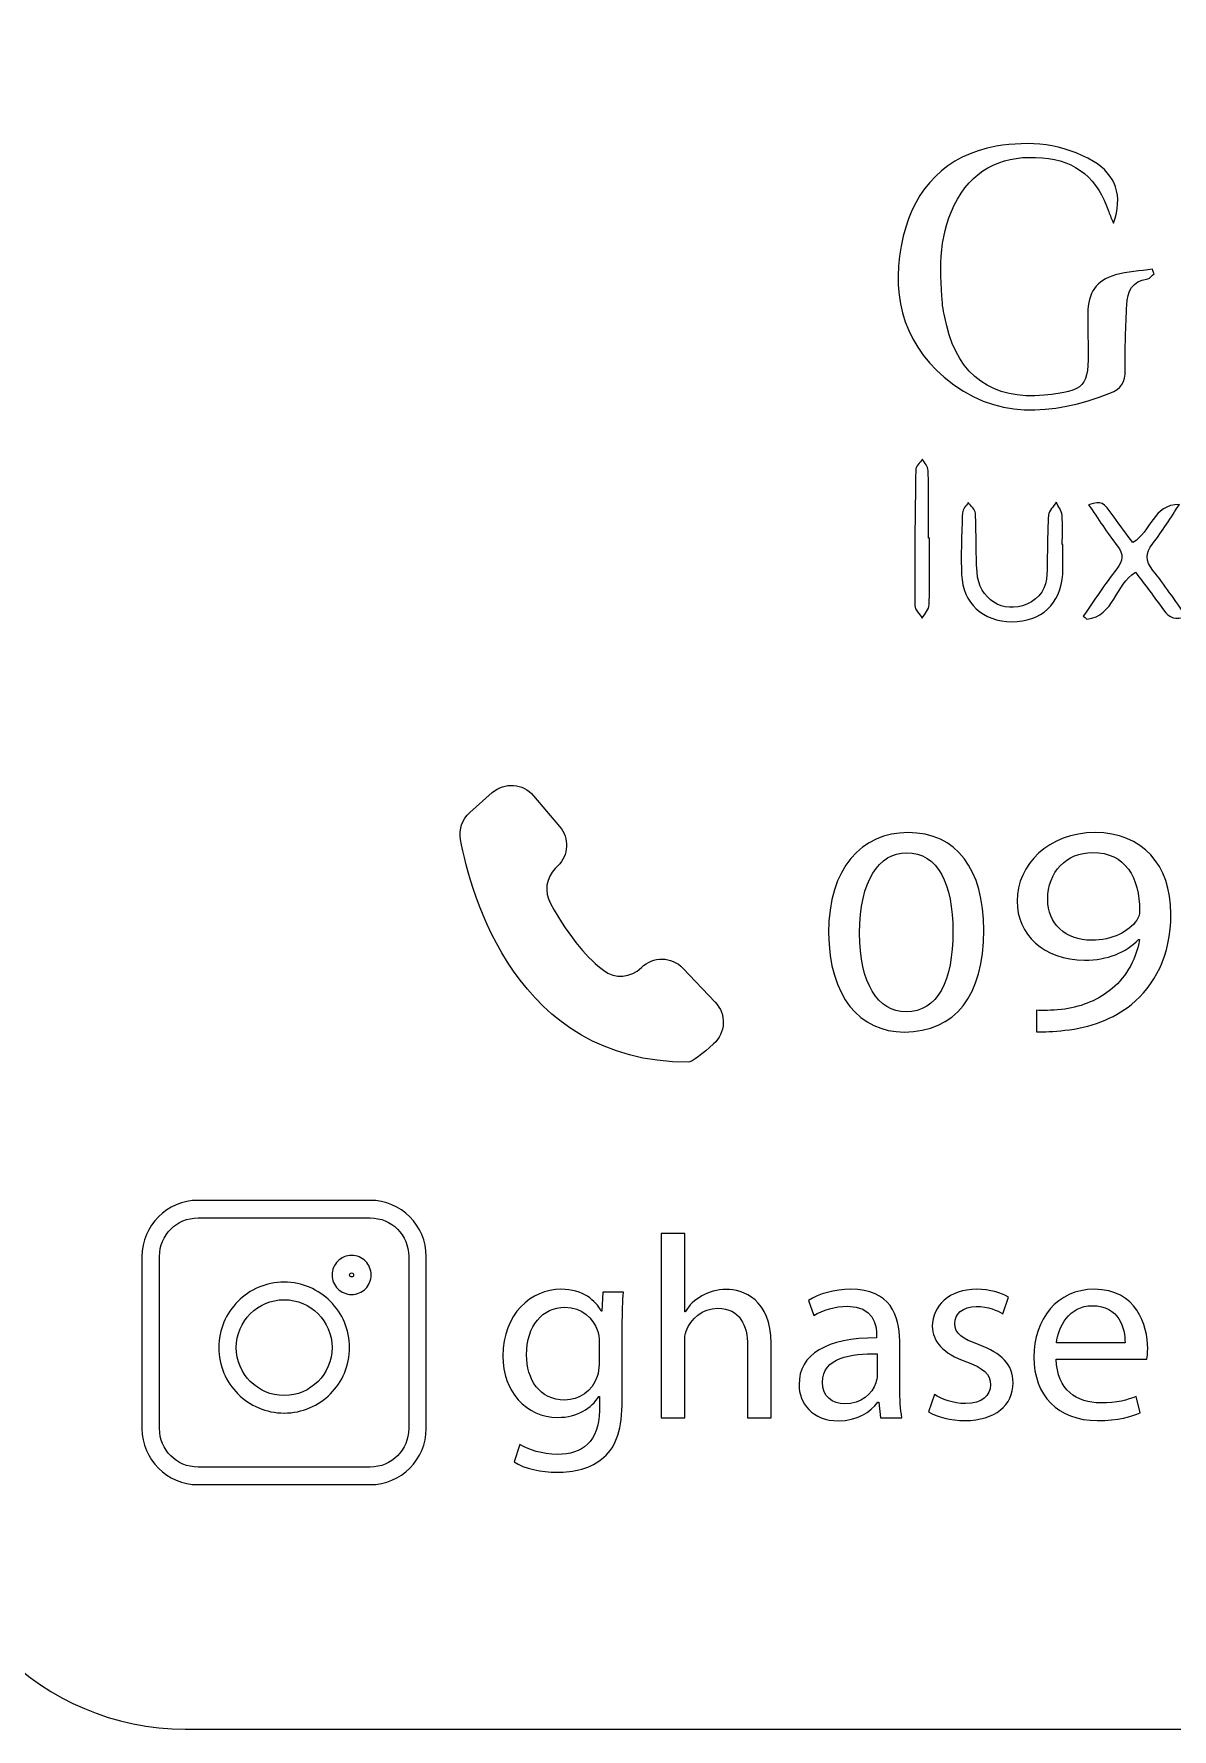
# Model space of a CAD drawing. Header units: millimetres. Extents: x -576 to 618, y 160 to 343.
# Drawn here: x 21.78 to 34.87, y 263.5 to 283 of the extents above; entities that cross this region are included whole.
import ezdxf

# ---------------------------------------------------------------- set-up
doc = ezdxf.new("R2010")
doc.units = ezdxf.units.MM
doc.header["$MEASUREMENT"] = 0
doc.layers.add('Layer 1', color=7, linetype='Continuous')

msp = doc.modelspace()

# ---------------------------------------------------------------- linework, layer by layer
at = {"layer": 'Layer 1', "color": 250, "lineweight": 18}
msp.add_open_spline([(23.5217, 303.3001), (23.5217, 303.3001), (57.3517, 303.3001), (57.3517, 303.3001), (58.9957, 303.3001), (60.3367, 301.9591), (60.3367, 300.3151), (60.3367, 300.3151), (60.3367, 266.4851), (60.3367, 266.4851), (60.3367, 264.8411), (58.9957, 263.5001), (57.3517, 263.5001), (57.3517, 263.5001), (23.5217, 263.5001), (23.5217, 263.5001), (21.8777, 263.5001), (20.5367, 264.8411), (20.5367, 266.4851), (20.5367, 266.4851), (20.5367, 300.3151), (20.5367, 300.3151), (20.5367, 301.9591), (21.8777, 303.3001), (23.5217, 303.3001)], degree=3, knots=[0, 0, 0, 0, 0.125, 0.125, 0.125, 0.25, 0.25, 0.25, 0.375, 0.375, 0.375, 0.5, 0.5, 0.5, 0.625, 0.625, 0.625, 0.75, 0.75, 0.75, 0.875, 0.875, 0.875, 1, 1, 1, 1], dxfattribs=at)
at = {"layer": 'Layer 1', "color": 230}
for points, knots in [([(34.198, 280.8265), (34.1802, 280.87), (34.1593, 280.9121), (34.1449, 280.9566), (34.0239, 281.3286), (33.7755, 281.5452), (33.3805, 281.5773), (32.9618, 281.6116), (32.6192, 281.4771), (32.4039, 281.1002), (32.1911, 280.7283), (32.1954, 280.3196), (32.2305, 279.9099), (32.2383, 279.8203), (32.2613, 279.7317), (32.2822, 279.644), (32.4174, 279.0684), (32.8126, 278.7875), (33.4026, 278.8465), (33.8778, 278.8946), (33.9172, 278.9389), (33.9072, 279.4122), (33.9047, 279.5367), (33.9028, 279.6616), (33.9044, 279.786), (33.9066, 280.0269), (33.9958, 280.1642), (34.2211, 280.2287), (34.358, 280.2678), (34.5044, 280.2733), (34.6463, 280.2939), (34.6529, 280.2768), (34.6594, 280.2602), (34.666, 280.2431), (34.642, 280.2222), (34.6195, 280.1851), (34.5933, 280.1826), (34.4111, 280.1632), (34.3606, 280.0366), (34.353, 279.8852), (34.3406, 279.6365), (34.33, 279.3869), (34.3353, 279.1376), (34.3381, 278.9966), (34.286, 278.9158), (34.158, 278.8674), (33.4912, 278.6141), (32.8332, 278.5564), (32.2526, 279.0524), (31.7524, 279.4802), (31.6298, 280.0547), (31.7812, 280.6756), (31.9172, 281.2321), (32.2716, 281.6081), (32.851, 281.709), (33.2355, 281.776), (33.6198, 281.7408), (33.9689, 281.5352), (34.2223, 281.3853), (34.3153, 281.138), (34.198, 280.8265)], [0, 0, 0, 0, 0.05, 0.05, 0.05, 0.1, 0.1, 0.1, 0.15, 0.15, 0.15, 0.2, 0.2, 0.2, 0.25, 0.25, 0.25, 0.3, 0.3, 0.3, 0.35, 0.35, 0.35, 0.4, 0.4, 0.4, 0.45, 0.45, 0.45, 0.5, 0.5, 0.5, 0.55, 0.55, 0.55, 0.6, 0.6, 0.6, 0.65, 0.65, 0.65, 0.7, 0.7, 0.7, 0.75, 0.75, 0.75, 0.8, 0.8, 0.8, 0.85, 0.85, 0.85, 0.9, 0.9, 0.9, 0.95, 0.95, 0.95, 1, 1, 1, 1]), ([(32.0829, 277.1994), (32.0829, 276.9452), (32.0876, 276.6905), (32.0791, 276.4365), (32.0773, 276.3835), (32.0277, 276.3321), (31.9999, 276.2799), (31.9696, 276.3286), (31.9138, 276.3773), (31.9135, 276.4263), (31.911, 276.946), (31.9153, 277.4662), (31.9247, 277.986), (31.9253, 278.0278), (31.9743, 278.069), (32.0011, 278.1101), (32.0242, 278.0665), (32.0664, 278.0235), (32.0676, 277.9794), (32.0738, 277.7196), (32.0705, 277.4593), (32.0705, 277.1994), (32.0705, 277.1994), (32.0829, 277.1994), (32.0829, 277.1994)], [0, 0, 0, 0, 0.125, 0.125, 0.125, 0.25, 0.25, 0.25, 0.375, 0.375, 0.375, 0.5, 0.5, 0.5, 0.625, 0.625, 0.625, 0.75, 0.75, 0.75, 0.875, 0.875, 0.875, 1, 1, 1, 1]), ([(33.6159, 277.1272), (33.6159, 277.0142), (33.6218, 276.9004), (33.6149, 276.7881), (33.594, 276.4458), (33.3675, 276.2361), (33.0296, 276.2398), (32.696, 276.2439), (32.4667, 276.4508), (32.4526, 276.7815), (32.4424, 277.0183), (32.4526, 277.2564), (32.462, 277.4939), (32.4636, 277.5338), (32.5051, 277.5721), (32.5285, 277.6111), (32.5572, 277.5705), (32.6084, 277.5313), (32.6105, 277.4892), (32.6231, 277.2636), (32.6146, 277.0364), (32.6296, 276.8108), (32.6505, 276.4973), (32.9291, 276.3235), (33.2043, 276.4433), (33.3541, 276.5085), (33.4305, 276.6261), (33.4343, 276.7883), (33.4402, 277.0149), (33.438, 277.2411), (33.4521, 277.467), (33.4549, 277.5176), (33.5098, 277.565), (33.541, 277.6142), (33.564, 277.5646), (33.6028, 277.517), (33.6071, 277.4661), (33.6175, 277.354), (33.6102, 277.2402), (33.6102, 277.1272), (33.6102, 277.1272), (33.6159, 277.1272), (33.6159, 277.1272)], [0, 0, 0, 0, 0.0714286, 0.0714286, 0.0714286, 0.1428571, 0.1428571, 0.1428571, 0.2142857, 0.2142857, 0.2142857, 0.2857143, 0.2857143, 0.2857143, 0.3571429, 0.3571429, 0.3571429, 0.4285714, 0.4285714, 0.4285714, 0.5, 0.5, 0.5, 0.5714286, 0.5714286, 0.5714286, 0.6428571, 0.6428571, 0.6428571, 0.7142857, 0.7142857, 0.7142857, 0.7857143, 0.7857143, 0.7857143, 0.8571429, 0.8571429, 0.8571429, 0.9285714, 0.9285714, 0.9285714, 1, 1, 1, 1]), ([(35.0351, 276.3048), (34.9138, 276.2524), (34.8401, 276.2817), (34.7749, 276.375), (34.6716, 276.5229), (34.5593, 276.6646), (34.451, 276.8087), (34.2233, 276.6696), (34.2068, 276.3058), (33.8945, 276.2693), (33.88, 276.2814), (33.8657, 276.2936), (33.8517, 276.3054), (33.9793, 276.4868), (34.1004, 276.6733), (34.237, 276.8471), (34.3122, 276.9432), (34.3187, 277.0143), (34.2429, 277.1123), (34.1265, 277.263), (34.0236, 277.4246), (33.9122, 277.5853), (34.072, 277.6284), (34.0716, 277.628), (34.2058, 277.4415), (34.2773, 277.3417), (34.3512, 277.2437), (34.4204, 277.1497), (34.6352, 277.2745), (34.6501, 277.5882), (34.9593, 277.59), (34.8576, 277.4393), (34.7631, 277.2827), (34.6514, 277.1397), (34.564, 277.0278), (34.5628, 276.9416), (34.653, 276.8303), (34.7871, 276.6643), (34.905, 276.4855), (35.0351, 276.3048)], [0, 0, 0, 0, 0.0769231, 0.0769231, 0.0769231, 0.1538462, 0.1538462, 0.1538462, 0.2307692, 0.2307692, 0.2307692, 0.3076923, 0.3076923, 0.3076923, 0.3846154, 0.3846154, 0.3846154, 0.4615385, 0.4615385, 0.4615385, 0.5384615, 0.5384615, 0.5384615, 0.6153846, 0.6153846, 0.6153846, 0.6923077, 0.6923077, 0.6923077, 0.7692308, 0.7692308, 0.7692308, 0.8461538, 0.8461538, 0.8461538, 0.9230769, 0.9230769, 0.9230769, 1, 1, 1, 1]), ([(27.7781, 273.4016), (27.7781, 273.4016), (27.8074, 273.4304), (27.8074, 273.4304), (27.9313, 273.5527), (27.9407, 273.7498), (27.828, 273.8828), (27.828, 273.8828), (27.5285, 274.2381), (27.5285, 274.2381), (27.4077, 274.3811), (27.1934, 274.3967), (27.0533, 274.2734), (27.0533, 274.2734), (26.7956, 274.0463), (26.7956, 274.0463), (26.707, 273.9683), (26.6667, 273.85), (26.6886, 273.7337), (26.805, 273.109), (27.326, 271.172), (29.3057, 271.172), (29.3503, 271.172), (29.4779, 271.2753), (29.5984, 271.3824), (29.7394, 271.5084), (29.7488, 271.7253), (29.6187, 271.8619), (29.6187, 271.8619), (29.2455, 272.2541), (29.2455, 272.2541), (29.1166, 272.3898), (28.901, 272.3927), (28.7684, 272.26), (28.6502, 272.1417), (28.4639, 272.1284), (28.331, 272.2295), (28.1709, 272.3511), (27.9534, 272.5779), (27.721, 272.9998), (27.6486, 273.1312), (27.6714, 273.2966), (27.7781, 273.4016)], [0, 0, 0, 0, 0.0714286, 0.0714286, 0.0714286, 0.1428571, 0.1428571, 0.1428571, 0.2142857, 0.2142857, 0.2142857, 0.2857143, 0.2857143, 0.2857143, 0.3571429, 0.3571429, 0.3571429, 0.4285714, 0.4285714, 0.4285714, 0.5, 0.5, 0.5, 0.5714286, 0.5714286, 0.5714286, 0.6428571, 0.6428571, 0.6428571, 0.7142857, 0.7142857, 0.7142857, 0.7857143, 0.7857143, 0.7857143, 0.8571429, 0.8571429, 0.8571429, 0.9285714, 0.9285714, 0.9285714, 1, 1, 1, 1]), ([(32.7079, 272.6904), (32.7079, 271.9363), (32.3759, 271.5197), (31.7924, 271.5197), (31.278, 271.5197), (30.9295, 271.9259), (30.9213, 272.6601), (30.9213, 273.4039), (31.3023, 273.8136), (31.8371, 273.8136), (32.3922, 273.8136), (32.7079, 273.3971), (32.7079, 272.6904)], [0, 0, 0, 0, 0.25, 0.25, 0.25, 0.5, 0.5, 0.5, 0.75, 0.75, 0.75, 1, 1, 1, 1]), ([(33.3126, 271.769), (33.3897, 271.7621), (33.4789, 271.769), (33.6003, 271.779), (33.8068, 271.8034), (34.0015, 271.8748), (34.1513, 271.9943), (34.3258, 272.1275), (34.4512, 272.3219), (34.4998, 272.5846), (34.4998, 272.5846), (34.4877, 272.5846), (34.4877, 272.5846), (34.3419, 272.4345), (34.1314, 272.3459), (33.8677, 272.3459), (33.3937, 272.3459), (33.0898, 272.6464), (33.0898, 273.0251), (33.0898, 273.4448), (33.4505, 273.8136), (33.9894, 273.8136), (34.5282, 273.8136), (34.8605, 273.4448), (34.8605, 272.8785), (34.8605, 272.3902), (34.6658, 272.0489), (34.4066, 271.8373), (34.2041, 271.6701), (33.9245, 271.5677), (33.6408, 271.5403), (33.5114, 271.5232), (33.3978, 271.5197), (33.3126, 271.5232), (33.3126, 271.5232), (33.3126, 271.769), (33.3126, 271.769)], [0, 0, 0, 0, 0.0833333, 0.0833333, 0.0833333, 0.1666667, 0.1666667, 0.1666667, 0.25, 0.25, 0.25, 0.3333333, 0.3333333, 0.3333333, 0.4166667, 0.4166667, 0.4166667, 0.5, 0.5, 0.5, 0.5833333, 0.5833333, 0.5833333, 0.6666667, 0.6666667, 0.6666667, 0.75, 0.75, 0.75, 0.8333333, 0.8333333, 0.8333333, 0.9166667, 0.9166667, 0.9166667, 1, 1, 1, 1]), ([(31.278, 272.6564), (31.278, 272.0795), (31.4885, 271.7521), (31.8128, 271.7521), (32.1772, 271.7521), (32.3516, 272.1103), (32.3516, 272.6769), (32.3516, 273.223), (32.1856, 273.5814), (31.8168, 273.5814), (31.5048, 273.5814), (31.278, 273.2607), (31.278, 272.6564)], [0, 0, 0, 0, 0.25, 0.25, 0.25, 0.5, 0.5, 0.5, 0.75, 0.75, 0.75, 1, 1, 1, 1]), ([(33.4425, 273.0457), (33.4425, 272.769), (33.6408, 272.5746), (33.9488, 272.5746), (34.1879, 272.5746), (34.3744, 272.6736), (34.4674, 272.8064), (34.4877, 272.8339), (34.4998, 272.8682), (34.4998, 272.916), (34.4998, 273.2947), (34.3339, 273.5852), (33.961, 273.5852), (33.6571, 273.5852), (33.4425, 273.3596), (33.4425, 273.0457)], [0, 0, 0, 0, 0.2, 0.2, 0.2, 0.4, 0.4, 0.4, 0.6, 0.6, 0.6, 0.8, 0.8, 0.8, 1, 1, 1, 1]), ([(25.6485, 266.3125), (25.6485, 266.3125), (23.6676, 266.3125), (23.6676, 266.3125), (23.4899, 266.3125), (23.3287, 266.3848), (23.2122, 266.5012), (23.0952, 266.6178), (23.023, 266.779), (23.023, 266.9569), (23.023, 266.9569), (23.023, 268.9382), (23.023, 268.9382), (23.023, 269.116), (23.0951, 269.277), (23.2117, 269.3937), (23.3288, 269.5107), (23.4899, 269.5829), (23.6676, 269.5829), (23.6676, 269.5829), (25.6485, 269.5829), (25.6485, 269.5829), (25.8263, 269.5829), (25.9874, 269.5107), (26.104, 269.3941), (26.221, 269.277), (26.2932, 269.116), (26.2932, 268.9382), (26.2932, 268.9382), (26.2932, 266.9569), (26.2932, 266.9569), (26.2932, 266.779), (26.2209, 266.6178), (26.1044, 266.5012), (25.9874, 266.3848), (25.8263, 266.3125), (25.6485, 266.3125)], [0, 0, 0, 0, 0.0833333, 0.0833333, 0.0833333, 0.1666667, 0.1666667, 0.1666667, 0.25, 0.25, 0.25, 0.3333333, 0.3333333, 0.3333333, 0.4166667, 0.4166667, 0.4166667, 0.5, 0.5, 0.5, 0.5833333, 0.5833333, 0.5833333, 0.6666667, 0.6666667, 0.6666667, 0.75, 0.75, 0.75, 0.8333333, 0.8333333, 0.8333333, 0.9166667, 0.9166667, 0.9166667, 1, 1, 1, 1]), ([(23.6676, 266.5142), (23.6676, 266.5142), (25.6485, 266.5142), (25.6485, 266.5142), (25.7711, 266.5142), (25.882, 266.5637), (25.962, 266.6436), (26.0419, 266.7239), (26.0915, 266.8346), (26.0915, 266.9569), (26.0915, 266.9569), (26.0915, 268.9382), (26.0915, 268.9382), (26.0915, 269.0608), (26.042, 269.1717), (25.9621, 269.2517), (25.882, 269.3317), (25.7711, 269.3812), (25.6485, 269.3812), (25.6485, 269.3812), (23.6676, 269.3812), (23.6676, 269.3812), (23.545, 269.3812), (23.4341, 269.3317), (23.3541, 269.2517), (23.2741, 269.1717), (23.2246, 269.0608), (23.2246, 268.9382), (23.2246, 268.9382), (23.2246, 266.9569), (23.2246, 266.9569), (23.2246, 266.8346), (23.2742, 266.7239), (23.3544, 266.6438), (23.4341, 266.5637), (23.545, 266.5142), (23.6676, 266.5142)], [0, 0, 0, 0, 0.0833333, 0.0833333, 0.0833333, 0.1666667, 0.1666667, 0.1666667, 0.25, 0.25, 0.25, 0.3333333, 0.3333333, 0.3333333, 0.4166667, 0.4166667, 0.4166667, 0.5, 0.5, 0.5, 0.5833333, 0.5833333, 0.5833333, 0.6666667, 0.6666667, 0.6666667, 0.75, 0.75, 0.75, 0.8333333, 0.8333333, 0.8333333, 0.9166667, 0.9166667, 0.9166667, 1, 1, 1, 1]), ([(28.9963, 269.2023), (28.9963, 269.2023), (29.2662, 269.2023), (29.2662, 269.2023), (29.2662, 269.2023), (29.2662, 268.299), (29.2662, 268.299), (29.2662, 268.299), (29.2721, 268.299), (29.2721, 268.299), (29.3152, 268.3742), (29.3826, 268.4401), (29.4653, 268.4847), (29.5451, 268.5296), (29.64, 268.5592), (29.7414, 268.5592), (29.9407, 268.5592), (30.2597, 268.4401), (30.2597, 267.9405), (30.2597, 267.9405), (30.2597, 267.0794), (30.2597, 267.0794), (30.2597, 267.0794), (29.9897, 267.0794), (29.9897, 267.0794), (29.9897, 267.0794), (29.9897, 267.9106), (29.9897, 267.9106), (29.9897, 268.1436), (29.9008, 268.3411), (29.6462, 268.3411), (29.4715, 268.3411), (29.3336, 268.2214), (29.2846, 268.0778), (29.2694, 268.0423), (29.2662, 268.0032), (29.2662, 267.9524), (29.2662, 267.9524), (29.2662, 267.0794), (29.2662, 267.0794), (29.2662, 267.0794), (28.9963, 267.0794), (28.9963, 267.0794), (28.9963, 267.0794), (28.9963, 269.2023), (28.9963, 269.2023)], [0, 0, 0, 0, 0.0666667, 0.0666667, 0.0666667, 0.1333333, 0.1333333, 0.1333333, 0.2, 0.2, 0.2, 0.2666667, 0.2666667, 0.2666667, 0.3333333, 0.3333333, 0.3333333, 0.4, 0.4, 0.4, 0.4666667, 0.4666667, 0.4666667, 0.5333333, 0.5333333, 0.5333333, 0.6, 0.6, 0.6, 0.6666667, 0.6666667, 0.6666667, 0.7333333, 0.7333333, 0.7333333, 0.8, 0.8, 0.8, 0.8666667, 0.8666667, 0.8666667, 0.9333333, 0.9333333, 0.9333333, 1, 1, 1, 1]), ([(25.6599, 268.7245), (25.6599, 268.6624), (25.6347, 268.6061), (25.594, 268.5654), (25.5534, 268.5247), (25.497, 268.4995), (25.4349, 268.4995), (25.3728, 268.4995), (25.3165, 268.5247), (25.2758, 268.5654), (25.2351, 268.6061), (25.2099, 268.6624), (25.2099, 268.7245), (25.2099, 268.7866), (25.2351, 268.8429), (25.2758, 268.8836), (25.3165, 268.9243), (25.3728, 268.9495), (25.4349, 268.9495), (25.497, 268.9495), (25.5534, 268.9243), (25.594, 268.8836), (25.6347, 268.8429), (25.6599, 268.7866), (25.6599, 268.7245)], [0, 0, 0, 0, 0.125, 0.125, 0.125, 0.25, 0.25, 0.25, 0.375, 0.375, 0.375, 0.5, 0.5, 0.5, 0.625, 0.625, 0.625, 0.75, 0.75, 0.75, 0.875, 0.875, 0.875, 1, 1, 1, 1]), ([(25.4515, 268.708), (25.4556, 268.7121), (25.4583, 268.7181), (25.4583, 268.7245), (25.4583, 268.731), (25.4556, 268.7369), (25.4515, 268.7411), (25.4473, 268.7452), (25.4414, 268.7479), (25.4349, 268.7479), (25.4285, 268.7479), (25.4225, 268.7452), (25.4184, 268.7411), (25.4142, 268.7369), (25.4116, 268.731), (25.4116, 268.7245), (25.4116, 268.7181), (25.4142, 268.7121), (25.4184, 268.708), (25.4225, 268.7038), (25.4285, 268.7012), (25.4349, 268.7012), (25.4414, 268.7012), (25.4473, 268.7038), (25.4515, 268.708)], [0, 0, 0, 0, 0.125, 0.125, 0.125, 0.25, 0.25, 0.25, 0.375, 0.375, 0.375, 0.5, 0.5, 0.5, 0.625, 0.625, 0.625, 0.75, 0.75, 0.75, 0.875, 0.875, 0.875, 1, 1, 1, 1]), ([(25.4115, 267.8887), (25.4115, 267.6814), (25.3271, 267.4932), (25.1907, 267.3569), (25.0548, 267.2204), (24.8666, 267.1361), (24.6588, 267.1361), (24.4511, 267.1361), (24.2628, 267.2205), (24.1267, 267.3565), (23.9905, 267.4927), (23.9063, 267.681), (23.9063, 267.8887), (23.9063, 268.0963), (23.9906, 268.2844), (24.1267, 268.4207), (24.2629, 268.5574), (24.4511, 268.6416), (24.6588, 268.6416), (24.8663, 268.6416), (25.0546, 268.5572), (25.191, 268.4207), (25.3272, 268.2844), (25.4115, 268.0963), (25.4115, 267.8887)], [0, 0, 0, 0, 0.125, 0.125, 0.125, 0.25, 0.25, 0.25, 0.375, 0.375, 0.375, 0.5, 0.5, 0.5, 0.625, 0.625, 0.625, 0.75, 0.75, 0.75, 0.875, 0.875, 0.875, 1, 1, 1, 1]), ([(28.5606, 268.5265), (28.5546, 268.4219), (28.5484, 268.3052), (28.5484, 268.1289), (28.5484, 268.1289), (28.5484, 267.2887), (28.5484, 267.2887), (28.5484, 266.957), (28.481, 266.7533), (28.3369, 266.6278), (28.1927, 266.4965), (27.9843, 266.4544), (27.7971, 266.4544), (27.6192, 266.4544), (27.4232, 266.4965), (27.3035, 266.5742), (27.3035, 266.5742), (27.3712, 266.7745), (27.3712, 266.7745), (27.4692, 266.7146), (27.6223, 266.6609), (27.8065, 266.6609), (28.0822, 266.6609), (28.2848, 266.8013), (28.2848, 267.1664), (28.2848, 267.1664), (28.2848, 267.3274), (28.2848, 267.3274), (28.2848, 267.3274), (28.2785, 267.3274), (28.2785, 267.3274), (28.1958, 267.1932), (28.0364, 267.0855), (27.8065, 267.0855), (27.4383, 267.0855), (27.1749, 267.3904), (27.1749, 267.7911), (27.1749, 268.2815), (27.5028, 268.5595), (27.8433, 268.5595), (28.1006, 268.5595), (28.2417, 268.4279), (28.3063, 268.3084), (28.3063, 268.3084), (28.3122, 268.3084), (28.3122, 268.3084), (28.3122, 268.3084), (28.3247, 268.5265), (28.3247, 268.5265), (28.3247, 268.5265), (28.5606, 268.5265), (28.5606, 268.5265)], [0, 0, 0, 0, 0.0588235, 0.0588235, 0.0588235, 0.1176471, 0.1176471, 0.1176471, 0.1764706, 0.1764706, 0.1764706, 0.2352941, 0.2352941, 0.2352941, 0.2941176, 0.2941176, 0.2941176, 0.3529412, 0.3529412, 0.3529412, 0.4117647, 0.4117647, 0.4117647, 0.4705882, 0.4705882, 0.4705882, 0.5294118, 0.5294118, 0.5294118, 0.5882353, 0.5882353, 0.5882353, 0.6470588, 0.6470588, 0.6470588, 0.7058824, 0.7058824, 0.7058824, 0.7647059, 0.7647059, 0.7647059, 0.8235294, 0.8235294, 0.8235294, 0.8823529, 0.8823529, 0.8823529, 0.9411765, 0.9411765, 0.9411765, 1, 1, 1, 1]), ([(31.52, 267.0794), (31.52, 267.0794), (31.4985, 267.262), (31.4985, 267.262), (31.4985, 267.262), (31.4891, 267.262), (31.4891, 267.262), (31.4064, 267.1484), (31.247, 267.0465), (31.0355, 267.0465), (30.735, 267.0465), (30.5818, 267.2526), (30.5818, 267.4621), (30.5818, 267.8118), (30.9007, 268.0033), (31.4738, 268.0002), (31.4738, 268.0002), (31.4738, 268.0302), (31.4738, 268.0302), (31.4738, 268.1497), (31.4401, 268.365), (31.1366, 268.365), (30.9986, 268.365), (30.8548, 268.3232), (30.7503, 268.2573), (30.7503, 268.2573), (30.6891, 268.4308), (30.6891, 268.4308), (30.8117, 268.5085), (30.9896, 268.5594), (31.1765, 268.5594), (31.6301, 268.5594), (31.7406, 268.2573), (31.7406, 267.9675), (31.7406, 267.9675), (31.7406, 267.4261), (31.7406, 267.4261), (31.7406, 267.3007), (31.7469, 267.1781), (31.7653, 267.0794), (31.7653, 267.0794), (31.52, 267.0794), (31.52, 267.0794)], [0, 0, 0, 0, 0.0714286, 0.0714286, 0.0714286, 0.1428571, 0.1428571, 0.1428571, 0.2142857, 0.2142857, 0.2142857, 0.2857143, 0.2857143, 0.2857143, 0.3571429, 0.3571429, 0.3571429, 0.4285714, 0.4285714, 0.4285714, 0.5, 0.5, 0.5, 0.5714286, 0.5714286, 0.5714286, 0.6428571, 0.6428571, 0.6428571, 0.7142857, 0.7142857, 0.7142857, 0.7857143, 0.7857143, 0.7857143, 0.8571429, 0.8571429, 0.8571429, 0.9285714, 0.9285714, 0.9285714, 1, 1, 1, 1]), ([(32.1395, 267.3485), (32.2191, 267.2976), (32.3605, 267.244), (32.4953, 267.244), (32.6915, 267.244), (32.7832, 267.3397), (32.7832, 267.459), (32.7832, 267.5847), (32.7068, 267.6536), (32.5075, 267.7251), (32.2406, 267.818), (32.115, 267.9616), (32.115, 268.1351), (32.115, 268.3682), (32.308, 268.5594), (32.627, 268.5594), (32.7773, 268.5594), (32.909, 268.5176), (32.9917, 268.4699), (32.9917, 268.4699), (32.9246, 268.2783), (32.9246, 268.2783), (32.8662, 268.3145), (32.7589, 268.3622), (32.6207, 268.3622), (32.4616, 268.3622), (32.3727, 268.2724), (32.3727, 268.1647), (32.3727, 268.0449), (32.4616, 267.9916), (32.6547, 267.9195), (32.9121, 267.8237), (33.0438, 267.6983), (33.0438, 267.4833), (33.0438, 267.229), (32.8416, 267.0496), (32.489, 267.0496), (32.3264, 267.0496), (32.1764, 267.0883), (32.0722, 267.1482), (32.0722, 267.1482), (32.1395, 267.3485), (32.1395, 267.3485)], [0, 0, 0, 0, 0.0714286, 0.0714286, 0.0714286, 0.1428571, 0.1428571, 0.1428571, 0.2142857, 0.2142857, 0.2142857, 0.2857143, 0.2857143, 0.2857143, 0.3571429, 0.3571429, 0.3571429, 0.4285714, 0.4285714, 0.4285714, 0.5, 0.5, 0.5, 0.5714286, 0.5714286, 0.5714286, 0.6428571, 0.6428571, 0.6428571, 0.7142857, 0.7142857, 0.7142857, 0.7857143, 0.7857143, 0.7857143, 0.8571429, 0.8571429, 0.8571429, 0.9285714, 0.9285714, 0.9285714, 1, 1, 1, 1]), ([(33.541, 267.7552), (33.5469, 267.3994), (33.7799, 267.2528), (34.0499, 267.2528), (34.2429, 267.2528), (34.3597, 267.2859), (34.4608, 267.3274), (34.4608, 267.3274), (34.5069, 267.1392), (34.5069, 267.1392), (34.4118, 267.0974), (34.2492, 267.0496), (34.0133, 267.0496), (33.5563, 267.0496), (33.2836, 267.3423), (33.2836, 267.7791), (33.2836, 268.2157), (33.5469, 268.5595), (33.9793, 268.5595), (34.4639, 268.5595), (34.5925, 268.1439), (34.5925, 267.8777), (34.5925, 267.8238), (34.5865, 267.782), (34.5834, 267.7552), (34.5834, 267.7552), (33.541, 267.7552), (33.541, 267.7552)], [0, 0, 0, 0, 0.1111111, 0.1111111, 0.1111111, 0.2222222, 0.2222222, 0.2222222, 0.3333333, 0.3333333, 0.3333333, 0.4444444, 0.4444444, 0.4444444, 0.5555556, 0.5555556, 0.5555556, 0.6666667, 0.6666667, 0.6666667, 0.7777778, 0.7777778, 0.7777778, 0.8888889, 0.8888889, 0.8888889, 1, 1, 1, 1]), ([(25.0487, 267.4992), (25.1483, 267.5985), (25.2098, 267.7364), (25.2098, 267.8887), (25.2098, 268.0412), (25.1481, 268.1793), (25.0484, 268.279), (24.9491, 268.3784), (24.8112, 268.44), (24.6588, 268.44), (24.5067, 268.44), (24.3689, 268.3783), (24.2692, 268.2786), (24.1696, 268.1792), (24.1079, 268.0412), (24.1079, 267.8887), (24.1079, 267.7367), (24.1696, 267.5988), (24.2693, 267.4991), (24.3689, 267.3995), (24.5067, 267.3378), (24.6588, 267.3378), (24.811, 267.3378), (24.9488, 267.3995), (25.0487, 267.4992)], [0, 0, 0, 0, 0.125, 0.125, 0.125, 0.25, 0.25, 0.25, 0.375, 0.375, 0.375, 0.5, 0.5, 0.5, 0.625, 0.625, 0.625, 0.75, 0.75, 0.75, 0.875, 0.875, 0.875, 1, 1, 1, 1]), ([(28.2816, 267.9555), (28.2816, 268.0004), (28.2785, 268.0394), (28.2664, 268.0752), (28.217, 268.2275), (28.0853, 268.353), (27.8891, 268.353), (27.6317, 268.353), (27.4477, 268.1408), (27.4477, 267.806), (27.4477, 267.5218), (27.5949, 267.2859), (27.886, 267.2859), (28.0516, 267.2859), (28.2021, 267.3876), (28.2601, 267.5548), (28.2754, 267.5995), (28.2816, 267.6504), (28.2816, 267.6953), (28.2816, 267.6953), (28.2816, 267.9555), (28.2816, 267.9555)], [0, 0, 0, 0, 0.1428571, 0.1428571, 0.1428571, 0.2857143, 0.2857143, 0.2857143, 0.4285714, 0.4285714, 0.4285714, 0.5714286, 0.5714286, 0.5714286, 0.7142857, 0.7142857, 0.7142857, 0.8571429, 0.8571429, 0.8571429, 1, 1, 1, 1]), ([(34.3319, 267.9435), (34.335, 268.1108), (34.2614, 268.371), (33.9578, 268.371), (33.6851, 268.371), (33.5653, 268.1258), (33.544, 267.9435), (33.544, 267.9435), (34.3319, 267.9435), (34.3319, 267.9435)], [0, 0, 0, 0, 0.3333333, 0.3333333, 0.3333333, 0.6666667, 0.6666667, 0.6666667, 1, 1, 1, 1]), ([(31.4801, 267.818), (31.1859, 267.824), (30.8514, 267.7731), (30.8514, 267.492), (30.8514, 267.3216), (30.9681, 267.2408), (31.106, 267.2408), (31.2992, 267.2408), (31.4217, 267.3603), (31.4648, 267.4832), (31.4738, 267.5101), (31.4801, 267.5397), (31.4801, 267.5665), (31.4801, 267.5665), (31.4801, 267.818), (31.4801, 267.818)], [0, 0, 0, 0, 0.2, 0.2, 0.2, 0.4, 0.4, 0.4, 0.6, 0.6, 0.6, 0.8, 0.8, 0.8, 1, 1, 1, 1])]:
    msp.add_open_spline(points, degree=3, knots=knots, dxfattribs=at)

doc.saveas('drawing.dxf')
